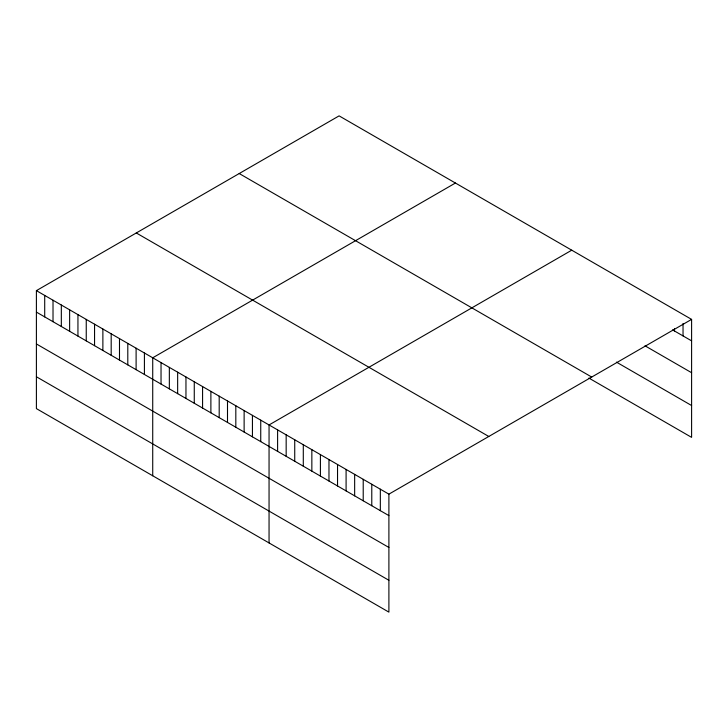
<?xml version="1.0" encoding="UTF-8"?>
<svg xmlns="http://www.w3.org/2000/svg" width="728" height="728" viewBox="0 0 728 728"><rect width="100%" height="100%" fill="white"/><g stroke="black" fill="none" stroke-linecap="round" stroke-linejoin="round"><path stroke-width="1.09" d="M36.4 290.636L388.898 494.148L388.898 612.13L36.4 408.617L36.4 290.636L339.102 115.87L691.6 319.383L691.6 437.364L588.87 378.06M455.428 183.028L152.725 357.794L152.725 475.775M571.753 250.186L269.051 424.952L269.051 542.933M388.898 494.148L691.6 319.383M672.572 329.875L691.6 340.859M644.99 345.8L691.6 372.709M616.452 362.135L691.6 405.523M239.212 173.537L591.709 377.049M136.291 232.96L488.788 436.472M36.4 312.103L388.898 515.615M36.4 343.953L388.898 547.465M36.4 376.767L388.898 580.28M683.037 323.478L683.037 335.917M674.483 328.71L674.483 330.967M380.334 489.198L380.334 510.674M371.781 484.257L371.781 505.733M363.217 479.315L363.217 500.791M354.654 474.374L354.654 495.85M346.091 469.433L346.091 490.909M337.537 464.491L337.537 485.967M328.974 459.55L328.974 481.026M320.411 454.609L320.411 476.076M311.848 449.658L311.848 471.134M303.294 444.717L303.294 466.193M294.731 439.776L294.731 461.252M286.168 434.834L286.168 456.31M277.605 429.893L277.605 451.369M260.742 420.156L260.742 441.632M252.434 415.351L252.434 436.827M244.126 410.556L244.126 432.032M235.817 405.76L235.817 427.236M227.5 400.964L227.5 422.44M219.192 396.169L219.192 417.644M210.883 391.373L210.883 412.849M202.575 386.577L202.575 408.044M194.267 381.772L194.267 403.248M185.959 376.977L185.959 398.453M177.65 372.181L177.65 393.657M169.342 367.385L169.342 388.861M161.034 362.589L161.034 384.066M144.417 352.998L144.417 374.465M136.109 348.193L136.109 369.669M127.8 343.398L127.8 364.874M119.492 338.602L119.492 360.078M111.184 333.806L111.184 355.282M102.876 329.011L102.876 350.486M94.558 324.215L94.558 345.682M86.25 319.41L86.25 340.886M77.942 314.614L77.942 336.09M69.633 309.819L69.633 331.295M61.325 305.023L61.325 326.499M53.017 300.227L53.017 321.703M44.708 295.431L44.708 316.908"/></g></svg>
